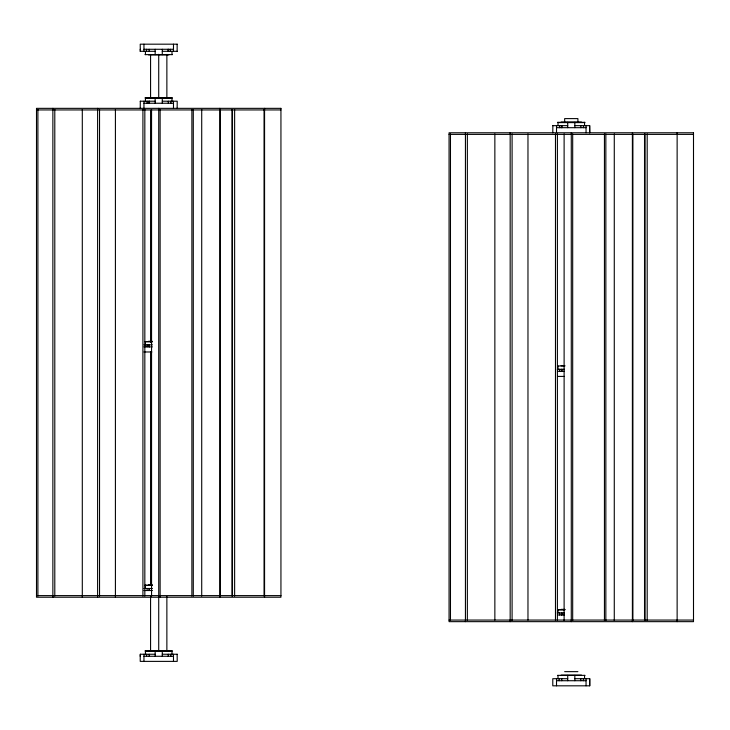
<?xml version="1.0" encoding="UTF-8"?>
<svg xmlns="http://www.w3.org/2000/svg" width="730" height="730" viewBox="0 0 730 730"><rect width="100%" height="100%" fill="white"/><g stroke="black" fill="none" stroke-linecap="round" stroke-linejoin="round"><path stroke-width="1.09" d="M177.217 44.183L140.224 44.183L140.297 51.31M140.224 49.275L140.425 51.31M143.956 49.275L173.484 49.275M140.224 51.31L155.161 51.31M162.279 51.31L177.217 51.31M144.969 54.622L172.472 54.622M148.537 54.878L168.904 54.878M148.537 97.647L168.904 97.647M144.969 97.902L172.472 97.902M145.991 98.148L171.45 98.148M140.224 101.205L155.161 101.205M162.279 101.205L177.217 101.205L177.144 108.341M143.956 103.249L173.484 103.249M36.5 109.938L280.94 109.938M561.096 122.083L581.463 122.083M557.528 122.339L585.031 122.339M558.55 122.594L584.009 122.594M552.783 125.651L567.721 125.651M574.839 125.651L589.776 125.651L589.776 132.778M556.515 127.686L586.044 127.686M449.06 134.384L693.5 134.384M148.537 341.284L152.242 341.284M144.969 341.54L152.351 341.54M145.991 341.795L152.351 341.795M143.956 344.843L152.378 344.843M143.956 346.887L152.378 346.887M143.956 351.979L151.904 351.979M561.096 365.73L564.801 365.73M557.528 365.976L564.911 365.976M557.282 369.289L564.409 369.289M557.455 371.324L564.463 371.324M557.528 376.424L564.463 376.424M148.537 584.922L152.242 584.922M144.969 585.177L152.351 585.177M145.991 585.433L152.351 585.433M143.956 588.489L152.378 588.489M143.956 590.524L152.378 590.524M36.5 595.616L280.94 595.616M561.096 609.367L564.801 609.367M557.528 609.623L564.911 609.623M558.55 609.869L564.911 609.869M557.282 612.926L564.409 612.926M557.455 614.97L564.463 614.97M449.06 620.062L693.5 620.062M148.537 650.686L168.904 650.686M144.969 650.932L172.472 650.932M145.991 651.187L171.45 651.187M155.161 654.244L140.224 654.244L140.224 661.38L177.217 661.38L177.144 654.244M162.279 654.244L177.217 654.244M140.224 656.279L140.425 654.244M143.956 656.279L173.484 656.279M564.655 671.646L577.904 671.646M561.096 675.122L581.463 675.122M557.528 675.378L585.031 675.378M567.721 678.69L552.783 678.69L552.783 685.817L589.776 685.817L589.776 678.69L574.839 678.69M556.515 680.725L586.044 680.725M677.13 132.778L677.13 621.659M647.191 133.918L647.191 620.527M645.046 133.918L645.046 620.527M644.526 133.918L644.526 620.527M632.901 133.918L632.901 620.527M632.39 132.778L632.39 621.659M614.277 133.918L614.277 620.527M605.845 133.918L605.845 620.527M604.44 133.918L604.44 620.527M589.575 125.651L589.703 132.778M589.703 678.69L589.703 685.817M586.044 125.651L586.044 132.778M586.044 678.69L586.044 685.817M584.557 122.339L584.557 125.651M584.557 675.378L584.557 678.69M583.462 125.651L583.462 127.686M583.416 678.69L583.416 680.725M580.87 125.651L580.87 127.686M580.788 678.69L580.788 680.725M577.904 122.594L577.904 118.607L564.655 118.607L564.655 122.594M574.839 122.339L574.839 127.686M574.839 675.378L574.839 680.725M572.685 133.918L572.685 620.527M571.28 132.778L571.28 621.659M567.721 122.339L567.721 127.686M567.721 675.378L567.721 680.725M564.117 133.918L564.117 620.527M562.027 125.651L562.027 127.686M562.027 369.289L562.027 371.324M562.027 612.926L562.027 614.97M561.771 678.69L561.771 680.725M561.516 125.651L561.516 127.686M561.516 369.289L561.516 371.324M561.516 612.926L561.516 614.97M559.673 125.651L559.673 127.686M559.673 369.289L559.673 371.324M559.673 612.926L559.673 614.97M559.144 678.69L559.144 680.725M558.003 122.339L558.003 125.651M558.003 365.976L558.003 369.289M558.003 609.623L558.003 612.926M558.003 675.378L558.003 678.69M557.392 133.918L557.392 620.527M556.515 125.651L556.515 132.778M556.515 678.69L556.515 685.817M555.475 133.918L555.475 620.527M552.856 125.651L552.783 132.778M527.972 133.918L527.972 620.062M512.095 133.918L512.095 620.527M510.17 132.778L510.17 621.659M494.858 133.918L494.858 620.062M467.355 133.918L467.355 620.527M465.43 132.778L465.43 621.659M450.465 133.918L450.465 620.527M264.57 108.341L264.57 597.222M264.05 109.473L264.05 596.082M234.631 109.473L234.631 596.082M232.487 109.473L232.487 596.082M231.967 109.473L231.967 596.082M220.341 109.473L220.341 596.082M219.83 108.341L219.83 597.222M201.717 109.473L201.717 596.082M193.286 109.473L193.286 596.082M191.88 109.473L191.88 596.082M177.144 44.183L177.144 51.31M173.484 44.183L173.484 51.31M173.484 101.205L173.484 108.341M173.484 654.244L173.484 661.38M171.997 51.31L171.997 54.622M171.997 97.902L171.997 101.205M171.997 650.932L171.997 654.244M170.902 101.205L170.902 103.249M170.857 654.244L170.857 656.279M170.327 49.275L170.327 51.31M168.484 49.275L168.484 51.31M168.311 101.205L168.311 103.249M168.228 654.244L168.228 656.279M167.973 49.275L167.973 51.31M166.869 54.431L166.869 97.701M166.869 596.465L166.869 651.123M162.279 49.275L162.279 54.622M162.279 97.902L162.279 103.249M162.279 650.932L162.279 656.279M160.125 109.473L160.125 597.222M158.72 54.312L158.72 98.203M158.72 108.341L158.72 651.242M155.161 49.275L155.161 54.622M155.161 97.902L155.161 103.249M155.161 650.932L155.161 656.279M151.557 109.473L151.557 596.082M150.572 54.431L150.572 97.701M150.572 110.23L150.572 342.525M150.572 351.641L150.572 585.077M150.572 596.465L150.572 651.123M149.468 101.205L149.468 103.249M149.468 344.843L149.468 346.887M149.468 588.489L149.468 590.524M149.212 654.244L149.212 656.279M149.13 49.275L149.13 51.31M148.957 101.205L148.957 103.249M148.957 344.843L148.957 346.887M148.957 588.489L148.957 590.524M147.113 101.205L147.113 103.249M147.113 344.843L147.113 346.887M147.113 588.489L147.113 590.524M146.584 654.244L146.584 656.279M146.538 49.275L146.538 51.31M145.443 51.31L145.443 54.622M145.443 97.902L145.443 101.205M145.443 341.54L145.443 344.843M145.443 585.177L145.443 588.489M145.443 650.932L145.443 654.244M144.832 109.473L144.832 596.082M143.956 44.183L143.956 51.31M143.956 101.205L143.956 108.341M143.956 654.244L143.956 661.38M142.916 109.473L142.916 596.082M140.297 101.205L140.224 108.341M115.413 109.473L115.413 597.222M99.535 109.473L99.535 596.082M97.61 108.341L97.61 597.222M82.298 109.473L82.298 597.222M54.796 109.473L54.796 596.082M52.87 108.341L52.87 597.222M37.905 109.473L37.905 596.082M280.94 108.341L36.5 108.341L36.5 597.222L280.94 597.222L280.94 108.341M693.5 132.778L449.06 132.778L449.06 621.659L693.5 621.659L693.5 132.778"/></g></svg>
